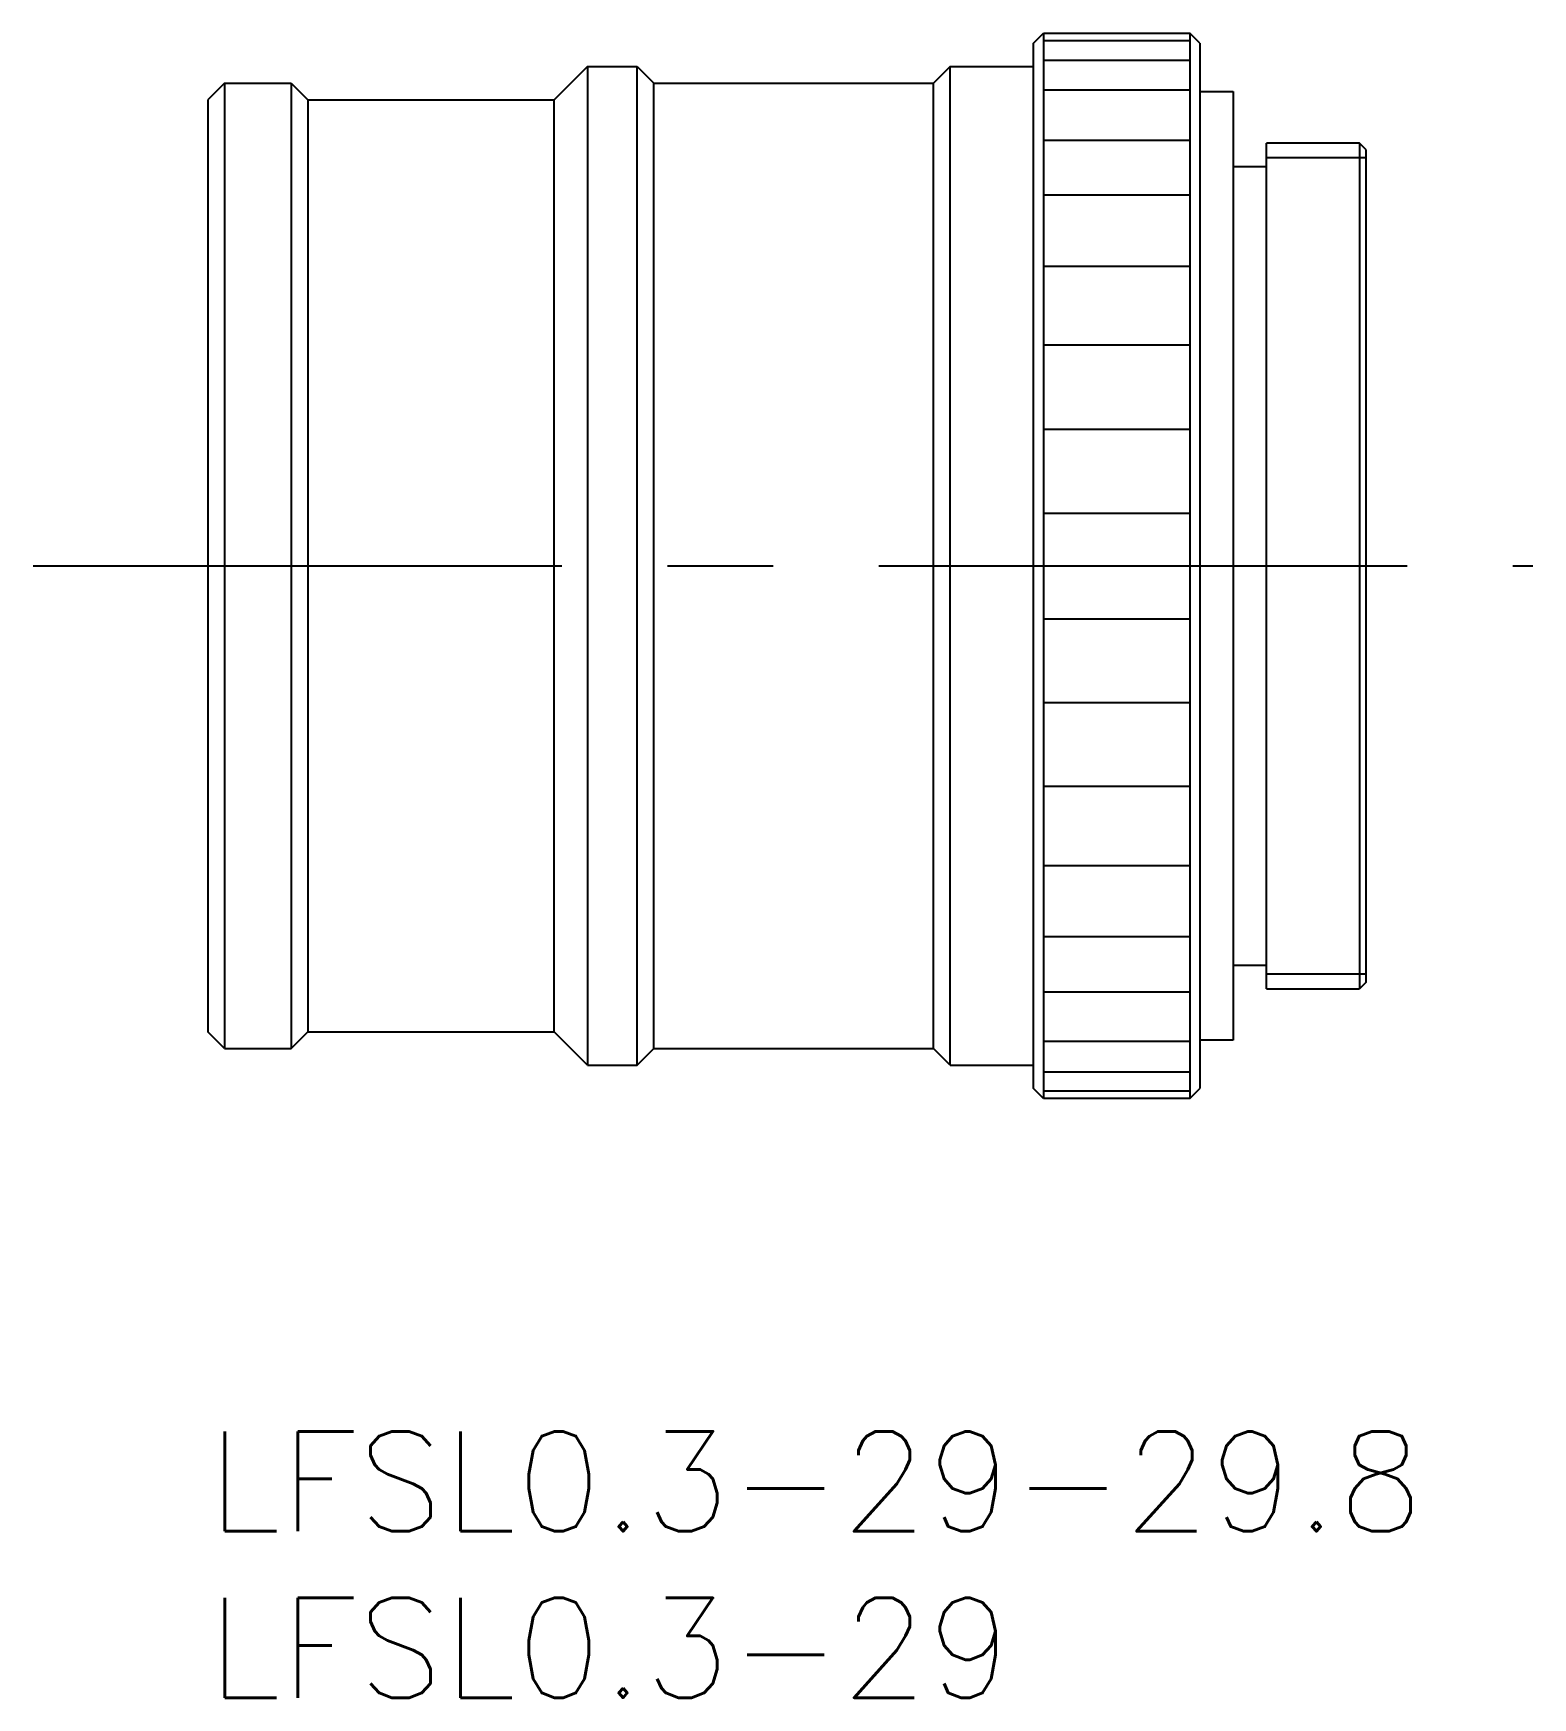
# Model space of a CAD drawing. Extents: x -5.2 to 39.8, y -8 to 42.
import ezdxf

# ---------------------------------------------------------------- set-up
doc = ezdxf.new("R2010")
doc.units = 0
doc.header["$LTSCALE"] = 0.5
doc.linetypes.add('CENTER', pattern=[50.8, 31.75, -6.35, 6.35, -6.35])
for name, color, linetype in [('MSM_CENTER', 1, 'CENTER'), ('MSM_CONTINUOUS', 7, 'CONTINUOUS'), ('MSM_NARROW', 5, 'CONTINUOUS'), ('MSM_PART_NUMBER', 7, 'CONTINUOUS')]:
    doc.layers.add(name, color=color, linetype=linetype)
doc.styles.get("Standard").update_dxf_attribs({"font": 'txt.shx', "height": 3, "bigfont": 'bigfont.shx'})

# ---------------------------------------------------------------- blocks, each defined once
blk = doc.blocks.new('*U2')
at = {"layer": 'MSM_PART_NUMBER'}
blk.add_text('LFSL0.3-29-29.8', height=3, dxfattribs=at).set_placement((0, -3))
blk = doc.blocks.new('*U3')
at = {"layer": 'MSM_PART_NUMBER'}
blk.add_text('LFSL0.3-29', height=3, dxfattribs=at).set_placement((0, -8))

msp = doc.modelspace()

# ---------------------------------------------------------------- linework, layer by layer
at = {"layer": 'MSM_CENTER'}
msp.add_line((-5.245, 26), (39.8, 26), dxfattribs=at)
at = {"layer": 'MSM_CONTINUOUS'}
for p, q in [((24.8, 41.7), (25.1, 42)), ((24.8, 10.3), (24.8, 41.7)), ((25.1, 42), (29.5, 42)), ((29.8, 41.7), (29.5, 42)), ((29.8, 41.7), (29.8, 10.3)), ((11.4, 41), (10.4, 40)), ((11.4, 41), (12.9, 41)), ((11.4, 41), (11.4, 11)), ((12.9, 41), (13.4, 40.5)), ((12.9, 11), (12.9, 41)), ((22.3, 41), (21.8, 40.5)), ((22.3, 41), (24.8, 41)), ((22.3, 11), (22.3, 41)), ((0.5, 40.5), (0, 40)), ((0.5, 40.5), (2.5, 40.5)), ((0.5, 40.5), (0.5, 11.5)), ((2.5, 40.5), (3, 40)), ((2.5, 40.5), (2.5, 11.5)), ((13.4, 11.5), (13.4, 40.5)), ((13.4, 40.5), (21.8, 40.5)), ((21.8, 11.5), (21.8, 40.5)), ((29.8, 40.25), (30.8, 40.25)), ((30.8, 40.25), (30.8, 11.75)), ((0, 40), (0, 12)), ((3, 40), (3, 12)), ((3, 40), (10.4, 40)), ((10.4, 12), (10.4, 40)), ((31.8, 13.3), (31.8, 38.7)), ((34.6, 38.7), (31.8, 38.7)), ((34.6, 38.7), (34.6, 13.3)), ((34.8, 38.5), (34.6, 38.7)), ((34.8, 14), (34.8, 38.5)), ((30.8, 38), (31.8, 38)), ((31.8, 14), (30.8, 14)), ((34.8, 13.5), (34.8, 14)), ((31.8, 13.3), (34.6, 13.3)), ((34.8, 13.5), (34.6, 13.3)), ((0.5, 11.5), (0, 12)), ((2.5, 11.5), (3, 12)), ((3, 12), (10.4, 12)), ((11.4, 11), (10.4, 12)), ((30.8, 11.75), (29.8, 11.75)), ((0.5, 11.5), (2.5, 11.5)), ((12.9, 11), (13.4, 11.5)), ((13.4, 11.5), (21.8, 11.5)), ((22.3, 11), (21.8, 11.5)), ((11.4, 11), (12.9, 11)), ((22.3, 11), (24.8, 11)), ((25.1, 10), (24.8, 10.3)), ((29.5, 10), (29.8, 10.3)), ((29.5, 10), (25.1, 10))]:
    msp.add_line(p, q, dxfattribs=at)
at = {"layer": 'MSM_NARROW'}
for p, q in [((25.1, 42), (25.1, 10)), ((29.5, 41.772), (25.1, 41.772)), ((29.5, 42), (29.5, 10)), ((25.1, 41.195), (29.5, 41.195)), ((29.5, 40.29), (25.1, 40.29)), ((25.1, 38.791), (29.5, 38.791)), ((31.8, 38.268), (34.8, 38.268)), ((29.5, 37.142), (25.1, 37.142)), ((25.1, 35), (29.5, 35)), ((29.5, 32.63), (25.1, 32.63)), ((25.1, 30.105), (29.5, 30.105)), ((25.1, 27.587), (29.5, 27.587)), ((25.1, 24.413), (29.5, 24.413)), ((25.1, 21.895), (29.5, 21.895)), ((29.5, 19.37), (25.1, 19.37)), ((25.1, 17), (29.5, 17)), ((29.5, 14.858), (25.1, 14.858)), ((34.8, 13.731), (31.8, 13.731)), ((25.1, 13.209), (29.5, 13.209)), ((29.5, 11.71), (25.1, 11.71)), ((25.1, 10.805), (29.5, 10.805)), ((25.1, 10.228), (29.5, 10.228))]:
    msp.add_line(p, q, dxfattribs=at)

# ---------------------------------------------------------------- block references
at = {"layer": 'MSM_CONTINUOUS'}
for name in ['*U2', '*U3']:
    msp.add_blockref(name, (0, 0), dxfattribs=at)

doc.saveas('drawing.dxf')
